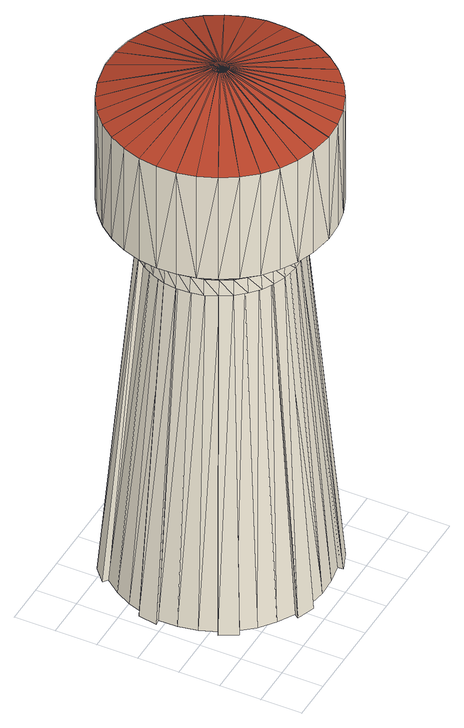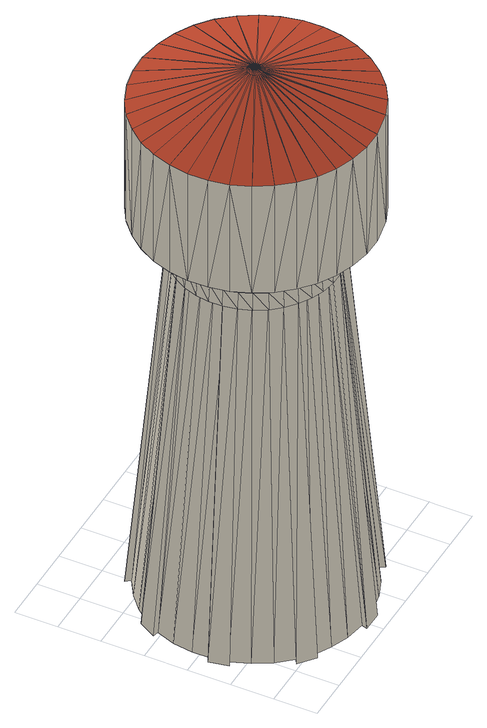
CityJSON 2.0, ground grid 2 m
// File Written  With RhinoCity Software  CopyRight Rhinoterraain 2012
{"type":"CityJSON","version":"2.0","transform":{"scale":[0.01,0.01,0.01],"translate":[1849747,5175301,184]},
"CityObjects":{
"building1":{"type":"Building","geometry":[{"type":"MultiSurface","lod":"2","boundaries":[[[0,1,2]],[[3,4,5]],[[6,7,8]],[[7,9,10]],[[11,6,12]],[[7,10,8]],[[13,2,14]],[[15,16,17]],[[9,18,10]],[[19,20,21]],[[6,22,12]],[[13,14,23]],[[14,2,24]],[[25,26,27]],[[28,25,12]],[[28,26,25]],[[22,28,12]],[[6,8,22]],[[20,11,21]],[[29,30,31]],[[21,11,32]],[[33,11,20]],[[17,33,20]],[[23,14,34]],[[16,33,17]],[[35,19,36]],[[37,3,5]],[[2,21,24]],[[4,21,38]],[[30,35,31]],[[31,35,36]],[[36,19,21]],[[3,21,4]],[[21,39,24]],[[11,12,32]],[[12,40,32]],[[41,42,40]],[[41,43,42]],[[12,41,40]],[[43,44,45]],[[46,1,0]],[[42,43,45]],[[21,32,39]],[[47,48,49]],[[50,46,51]],[[50,1,46]],[[32,52,39]],[[52,47,49]],[[32,47,52]],[[1,21,2]],[[53,50,51]],[[38,21,1]],[[54,55,56]],[[57,54,56]],[[58,59,60]],[[58,60,61]],[[61,60,62]],[[61,62,63]],[[64,65,66]],[[66,65,67]],[[67,65,59]],[[67,59,58]],[[63,62,68]],[[63,68,69]],[[70,71,72]],[[70,72,73]],[[73,72,74]],[[73,74,75]],[[69,68,76]],[[69,76,77]],[[77,76,71]],[[77,71,70]],[[78,79,80]],[[79,81,80]],[[79,82,81]],[[82,83,81]],[[84,78,85]],[[78,80,85]],[[82,86,83]],[[86,87,83]],[[88,89,90]],[[89,91,90]],[[89,64,91]],[[64,66,91]],[[86,92,87]],[[92,93,87]],[[92,88,93]],[[88,90,93]],[[94,95,96]],[[94,97,95]],[[98,97,94]],[[98,99,97]],[[100,101,102]],[[100,103,101]],[[96,103,100]],[[96,95,103]],[[104,99,98]],[[104,105,99]],[[106,107,108]],[[106,109,107]],[[84,109,106]],[[84,85,109]],[[110,105,104]],[[110,111,105]],[[108,111,110]],[[108,107,111]],[[112,113,114]],[[115,112,114]],[[115,114,116]],[[117,115,116]],[[75,74,118]],[[119,75,118]],[[119,118,113]],[[112,119,113]],[[117,116,120]],[[121,117,120]],[[57,56,122]],[[123,57,122]],[[102,123,122]],[[101,123,102]],[[121,120,124]],[[125,121,124]],[[125,124,55]],[[54,125,55]],[[126,127,128]],[[127,129,128]],[[130,131,132]],[[131,133,132]],[[132,133,134]],[[133,135,134]],[[136,137,138]],[[137,139,138]],[[138,131,130]],[[138,139,131]],[[134,135,140]],[[135,141,140]],[[142,143,144]],[[143,145,144]],[[144,146,147]],[[144,145,146]],[[140,141,148]],[[141,149,148]],[[148,143,142]],[[148,149,143]],[[150,151,152]],[[153,151,150]],[[153,154,151]],[[155,154,153]],[[150,152,156]],[[157,150,156]],[[158,159,154]],[[155,158,154]],[[160,161,162]],[[163,161,160]],[[137,136,161]],[[163,137,161]],[[158,164,159]],[[165,164,158]],[[165,162,164]],[[160,162,165]],[[166,167,168]],[[169,167,166]],[[169,170,167]],[[171,170,169]],[[172,173,174]],[[175,173,172]],[[166,168,173]],[[175,166,173]],[[171,176,170]],[[177,176,171]],[[178,179,180]],[[181,178,180]],[[178,156,179]],[[157,156,178]],[[177,182,176]],[[183,182,177]],[[183,180,182]],[[181,180,183]],[[184,185,186]],[[185,187,186]],[[186,187,188]],[[187,189,188]],[[147,146,190]],[[146,191,190]],[[190,185,184]],[[190,191,185]],[[188,192,193]],[[188,189,192]],[[128,194,195]],[[128,129,194]],[[194,174,195]],[[172,174,194]],[[193,192,196]],[[192,197,196]],[[196,197,126]],[[197,127,126]],[[127,54,129]],[[54,57,129]],[[133,131,58]],[[133,58,61]],[[135,133,61]],[[135,61,63]],[[139,137,66]],[[139,66,67]],[[131,139,67]],[[131,67,58]],[[141,135,63]],[[141,63,69]],[[143,70,145]],[[145,70,73]],[[145,73,146]],[[146,73,75]],[[149,141,69]],[[149,69,77]],[[143,149,77]],[[143,77,70]],[[153,150,80]],[[81,153,80]],[[155,153,81]],[[83,155,81]],[[150,157,85]],[[80,150,85]],[[158,155,83]],[[87,158,83]],[[163,160,90]],[[91,163,90]],[[137,163,91]],[[66,137,91]],[[165,158,87]],[[93,165,87]],[[160,165,93]],[[90,160,93]],[[95,169,166]],[[95,97,169]],[[97,171,169]],[[97,99,171]],[[101,175,172]],[[101,103,175]],[[103,166,175]],[[103,95,166]],[[99,177,171]],[[99,105,177]],[[107,178,181]],[[109,178,107]],[[109,157,178]],[[85,157,109]],[[105,183,177]],[[105,111,183]],[[111,181,183]],[[107,181,111]],[[185,112,187]],[[112,115,187]],[[187,115,189]],[[115,117,189]],[[146,75,191]],[[75,119,191]],[[191,119,185]],[[119,112,185]],[[189,117,192]],[[117,121,192]],[[129,57,194]],[[57,123,194]],[[123,172,194]],[[123,101,172]],[[192,121,197]],[[121,125,197]],[[197,125,127]],[[125,54,127]],[[198,52,39]],[[198,199,52]],[[6,7,200]],[[201,6,200]],[[9,18,62]],[[60,9,62]],[[33,11,202]],[[203,33,202]],[[11,6,201]],[[202,11,201]],[[10,8,204]],[[205,10,204]],[[26,27,72]],[[71,26,72]],[[206,25,12]],[[206,12,207]],[[8,22,208]],[[204,8,208]],[[22,28,209]],[[208,22,209]],[[36,210,21]],[[21,210,211]],[[36,31,212]],[[36,212,210]],[[3,21,213]],[[21,211,213]],[[29,30,86]],[[29,86,82]],[[20,17,214]],[[20,214,215]],[[15,16,64]],[[15,64,89]],[[35,19,216]],[[35,216,217]],[[19,20,215]],[[19,215,216]],[[0,218,2]],[[218,219,2]],[[46,220,0]],[[220,218,0]],[[23,100,34]],[[100,102,34]],[[2,219,13]],[[219,221,13]],[[53,104,51]],[[104,98,51]],[[4,222,38]],[[222,223,38]],[[37,84,5]],[[84,106,5]],[[1,224,50]],[[224,225,50]],[[38,223,1]],[[223,224,1]],[[114,44,45]],[[113,44,114]],[[226,42,40]],[[226,227,42]],[[228,12,41]],[[207,12,228]],[[229,41,43]],[[228,41,229]],[[230,40,32]],[[230,226,40]],[[231,39,24]],[[231,198,39]],[[14,232,24]],[[232,231,24]],[[233,32,47]],[[233,230,32]],[[55,48,49]],[[55,124,48]],[[102,232,34]],[[232,14,34]],[[231,102,122]],[[231,232,102]],[[56,198,122]],[[198,231,122]],[[55,199,56]],[[199,198,56]],[[52,55,49]],[[199,55,52]],[[9,60,200]],[[7,9,200]],[[60,59,201]],[[60,201,200]],[[59,65,202]],[[59,202,201]],[[65,64,203]],[[65,203,202]],[[16,33,64]],[[64,33,203]],[[26,71,209]],[[28,26,209]],[[76,208,71]],[[71,208,209]],[[68,204,76]],[[76,204,208]],[[62,205,68]],[[68,205,204]],[[18,10,62]],[[62,10,205]],[[27,25,72]],[[25,206,72]],[[113,229,44]],[[229,43,44]],[[118,228,113]],[[228,229,113]],[[74,207,118]],[[207,228,118]],[[72,206,74]],[[206,207,74]],[[29,82,212]],[[31,29,212]],[[82,79,210]],[[212,82,210]],[[79,78,211]],[[210,79,211]],[[78,84,213]],[[211,78,213]],[[37,3,84]],[[84,3,213]],[[15,89,214]],[[17,15,214]],[[89,88,215]],[[214,89,215]],[[88,92,216]],[[215,88,216]],[[92,86,217]],[[216,92,217]],[[30,35,86]],[[86,35,217]],[[98,220,51]],[[220,46,51]],[[218,98,94]],[[220,98,218]],[[219,94,96]],[[218,94,219]],[[221,96,100]],[[221,219,96]],[[13,100,23]],[[221,100,13]],[[50,104,53]],[[225,104,50]],[[106,222,5]],[[222,4,5]],[[223,106,108]],[[222,106,223]],[[224,108,110]],[[223,108,224]],[[225,110,104]],[[224,110,225]],[[124,233,48]],[[233,47,48]],[[120,230,124]],[[230,233,124]],[[116,226,120]],[[226,230,120]],[[114,227,116]],[[227,226,116]],[[42,114,45]],[[227,114,42]],[[156,234,179]],[[156,235,234]],[[130,132,236]],[[236,132,237]],[[132,134,237]],[[237,134,238]],[[136,138,239]],[[239,138,240]],[[138,130,240]],[[240,130,236]],[[134,140,238]],[[238,140,241]],[[142,144,242]],[[242,144,243]],[[140,148,241]],[[241,148,244]],[[148,142,244]],[[244,142,242]],[[152,151,245]],[[151,246,245]],[[151,154,246]],[[154,247,246]],[[152,245,248]],[[152,248,235]],[[156,152,235]],[[154,159,247]],[[159,249,247]],[[162,161,250]],[[161,251,250]],[[161,136,251]],[[136,239,251]],[[159,164,249]],[[164,252,249]],[[164,162,252]],[[162,250,252]],[[253,147,254]],[[243,147,253]],[[144,147,243]],[[168,255,173]],[[256,255,168]],[[167,256,168]],[[257,256,167]],[[174,258,195]],[[259,258,174]],[[173,259,174]],[[255,259,173]],[[170,257,167]],[[260,257,170]],[[180,261,182]],[[262,261,180]],[[179,262,180]],[[234,262,179]],[[176,260,170]],[[263,260,176]],[[182,263,176]],[[261,263,182]],[[264,184,186]],[[265,264,186]],[[265,186,188]],[[266,265,188]],[[254,147,190]],[[267,254,190]],[[267,190,184]],[[264,267,184]],[[266,188,193]],[[268,266,193]],[[269,126,128]],[[270,269,128]],[[270,128,195]],[[258,270,195]],[[268,193,196]],[[271,268,196]],[[271,196,126]],[[269,271,126]],[[242,243,253]],[[242,253,254]],[[242,254,267]],[[242,267,264]],[[242,264,265]],[[242,265,266]],[[242,266,268]],[[242,268,271]],[[242,271,269]],[[242,269,270]],[[242,270,258]],[[259,242,258]],[[255,242,259]],[[256,242,255]],[[257,242,256]],[[260,242,257]],[[263,242,260]],[[261,242,263]],[[262,242,261]],[[234,242,262]],[[235,242,234]],[[248,242,235]],[[245,242,248]],[[246,242,245]],[[246,247,242]],[[247,249,242]],[[249,252,242]],[[252,250,242]],[[250,251,242]],[[251,239,242]],[[239,240,242]],[[240,236,242]],[[236,237,242]],[[237,238,242]],[[238,241,242]],[[241,244,242]]],"semantics":{"surfaces":[{"type":"GroundSurface"},{"type":"WallSurface"},{"type":"RoofSurface"}],"values":[0,0,0,0,0,0,0,0,0,0,0,0,0,0,0,0,0,0,0,0,0,0,0,0,0,0,0,0,0,0,0,0,0,0,0,0,0,0,0,0,0,0,0,0,0,0,0,0,0,0,0,0,1,1,1,1,1,1,1,1,1,1,1,1,1,1,1,1,1,1,1,1,1,1,1,1,1,1,1,1,1,1,1,1,1,1,1,1,1,1,1,1,1,1,1,1,1,1,1,1,1,1,1,1,1,1,1,1,1,1,1,1,1,1,1,1,1,1,1,1,1,1,1,1,1,1,1,1,1,1,1,1,1,1,1,1,1,1,1,1,1,1,1,1,1,1,1,1,1,1,1,1,1,1,1,1,1,1,1,1,1,1,1,1,1,1,1,1,1,1,1,1,1,1,1,1,1,1,1,1,1,1,1,1,1,1,1,1,1,1,1,1,1,1,1,1,1,1,1,1,1,1,1,1,1,1,1,1,1,1,1,1,1,1,1,1,1,1,1,1,1,1,1,1,1,1,1,1,1,1,1,1,1,1,1,1,1,1,1,1,1,1,1,1,1,1,1,1,1,1,1,1,1,1,1,1,1,1,1,1,1,1,1,1,1,1,1,1,1,1,1,1,1,1,1,1,1,1,1,1,1,1,1,1,1,1,1,1,1,1,1,1,1,1,1,1,1,1,1,1,1,1,1,1,1,1,1,1,1,1,1,1,1,1,1,1,1,1,1,1,1,1,1,1,1,1,1,1,1,1,1,1,1,1,1,1,1,1,1,1,1,1,1,1,1,1,1,1,1,1,1,1,1,1,1,1,1,1,1,1,1,1,1,1,1,1,1,1,1,1,1,1,1,1,1,1,1,1,1,1,1,1,1,1,1,1,1,1,1,1,1,1,1,1,1,1,1,1,1,1,1,1,1,1,1,1,1,1,1,1,1,1,1,1,1,1,1,1,1,1,1,1,1,1,1,1,1,1,1,1,2,2,2,2,2,2,2,2,2,2,2,2,2,2,2,2,2,2,2,2,2,2,2,2,2,2,2,2,2,2,2,2,2,2,2,2,2,2,2,2,2,2,2,2,2,2,2,2,2,2,2,2,2,2,2,2,2,2,2,2,2,2,2,2,2,2,2,2,2,2,2,2,2,2,2,2,2,2,2,2,2,2,2,2,2,2,2,2,2,2,2,2,2,2,2,2,2,2,2,2,2,2,2,2,2,2,2,2,2,2]}}]}
},
"vertices":[
[996,895,80],[800,1060,80],[1043,815,80],[549,1111,80],[621,1110,80],[632,1138,83],[87,452,80],[121,366,80],[219,233,80],[91,360,83],[158,303,80],[69,544,80],[551,86,80],[1075,728,80],[1089,656,80],[50,723,83],[37,631,83],[77,709,80],[139,280,83],[149,879,80],[106,797,80],[424,1087,80],[291,174,80],[1101,743,83],[1090,563,80],[440,103,80],[353,105,83],[441,74,83],[372,128,80],[249,1029,83],[180,967,83],[260,1002,80],[951,246,80],[66,637,80],[1118,651,83],[207,953,80],[338,1051,80],[539,1139,83],[713,1093,80],[1075,471,80],[881,185,80],[644,90,80],[802,136,80],[735,109,80],[735,79,83],[822,114,83],[936,967,80],[1009,319,80],[1029,297,83],[1074,378,83],[881,1014,80],[962,982,83],[1045,383,80],[891,1042,83],[914,448,1964],[921,445,1880],[943,506,1880],[935,508,1964],[223,494,1964],[215,492,1880],[239,432,1880],[246,435,1964],[272,376,1880],[278,381,1964],[201,620,1880],[203,556,1880],[209,620,1964],[210,556,1964],[315,328,1880],[320,333,1964],[424,262,1964],[421,255,1880],[482,233,1880],[484,241,1964],[558,221,1880],[559,229,1964],[365,287,1880],[369,293,1964],[463,957,1880],[403,932,1880],[465,949,1964],[407,925,1964],[349,897,1880],[353,891,1964],[550,973,1880],[550,966,1964],[301,854,1880],[306,848,1964],[231,746,1880],[210,684,1880],[238,742,1964],[218,682,1964],[261,803,1880],[268,798,1964],[885,814,1880],[911,755,1964],[918,758,1880],[879,810,1964],[844,864,1880],[838,858,1964],[940,698,1880],[944,633,1964],[952,634,1880],[933,696,1964],[794,905,1880],[790,899,1964],[614,973,1880],[676,953,1964],[678,961,1880],[614,965,1964],[739,938,1880],[735,931,1964],[684,245,1964],[686,237,1880],[746,261,1880],[743,268,1964],[801,295,1880],[797,301,1964],[623,224,1880],[622,231,1964],[850,338,1880],[844,343,1964],[953,570,1880],[945,570,1964],[890,388,1880],[884,392,1964],[1074,378,2696],[1074,378,2117],[1104,466,2696],[1104,466,2117],[58,446,2696],[58,446,2117],[91,360,2696],[91,360,2117],[139,280,2696],[139,280,2117],[37,631,2696],[37,631,2117],[39,538,2696],[39,538,2117],[200,209,2696],[200,209,2117],[353,105,2696],[353,105,2117],[441,74,2696],[441,74,2117],[551,56,2117],[551,56,2696],[272,150,2696],[272,150,2117],[414,1115,2117],[328,1079,2696],[414,1115,2696],[328,1079,2117],[249,1029,2696],[249,1029,2117],[539,1139,2696],[539,1139,2117],[180,967,2117],[180,967,2696],[79,811,2117],[50,723,2696],[79,811,2696],[50,723,2117],[123,893,2696],[123,893,2117],[1069,830,2117],[1022,910,2696],[1069,830,2696],[1022,910,2117],[962,982,2696],[962,982,2117],[1118,651,2117],[1101,743,2696],[1118,651,2696],[1101,743,2117],[891,1042,2696],[891,1042,2117],[632,1138,2117],[632,1138,2696],[723,1121,2696],[723,1121,2117],[811,1088,2696],[811,1088,2117],[735,79,2696],[735,79,2117],[822,114,2696],[822,114,2117],[901,162,2696],[901,162,2117],[644,60,2696],[644,60,2117],[971,224,2117],[971,224,2696],[1119,558,2117],[1119,558,2696],[1029,297,2696],[1029,297,2117],[913,511,1877],[892,450,1877],[268,438,1877],[245,498,1877],[232,561,1877],[230,626,1877],[333,351,1877],[291,400,1877],[481,263,1877],[558,251,1877],[383,310,1877],[440,278,1877],[414,904,1877],[473,929,1877],[359,869,1877],[560,945,1877],[237,670,1877],[257,731,1877],[287,789,1877],[327,840,1877],[859,799,1877],[892,743,1877],[818,849,1877],[915,683,1877],[604,945,1877],[668,933,1877],[728,910,1877],[784,878,1877],[782,317,1877],[727,283,1877],[622,254,1877],[686,267,1877],[830,360,1877],[923,574,1877],[923,639,1877],[870,410,1877],[581,633,2864],[575,633,2864],[541,585,2864],[543,579,2864],[547,573,2864],[540,598,2864],[540,591,2864],[551,568,2864],[562,561,2864],[568,559,2864],[556,564,2864],[566,632,2864],[560,629,2864],[555,626,2864],[572,633,2864],[550,621,2864],[543,610,2864],[541,604,2864],[546,616,2864],[569,558,2864],[576,557,2864],[614,606,2864],[612,612,2864],[609,617,2864],[615,593,2864],[615,599,2864],[604,622,2864],[594,630,2864],[588,632,2864],[599,626,2864],[589,559,2864],[595,562,2864],[600,565,2864],[582,558,2864],[605,569,2864],[612,580,2864],[614,586,2864],[609,574,2864]
]}
